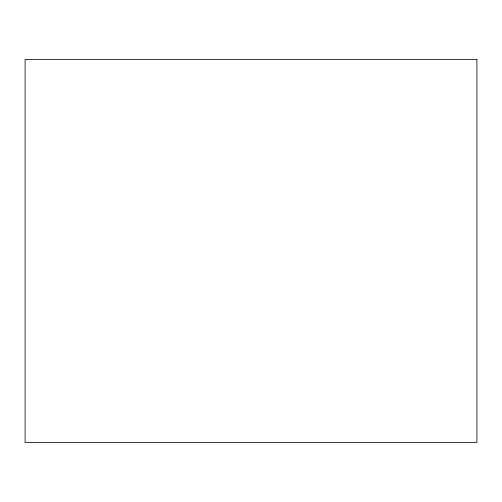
<?xml version="1.0" encoding="UTF-8"?>
<svg xmlns="http://www.w3.org/2000/svg" width="502" height="502" viewBox="0 0 502 502"><rect width="100%" height="100%" fill="white"/><g stroke="black" fill="none" stroke-linecap="round" stroke-linejoin="round"><path stroke-width="0.75" d="M476.9 59.543L25.1 59.543L25.1 442.457L476.9 442.457L476.9 59.543"/></g></svg>
